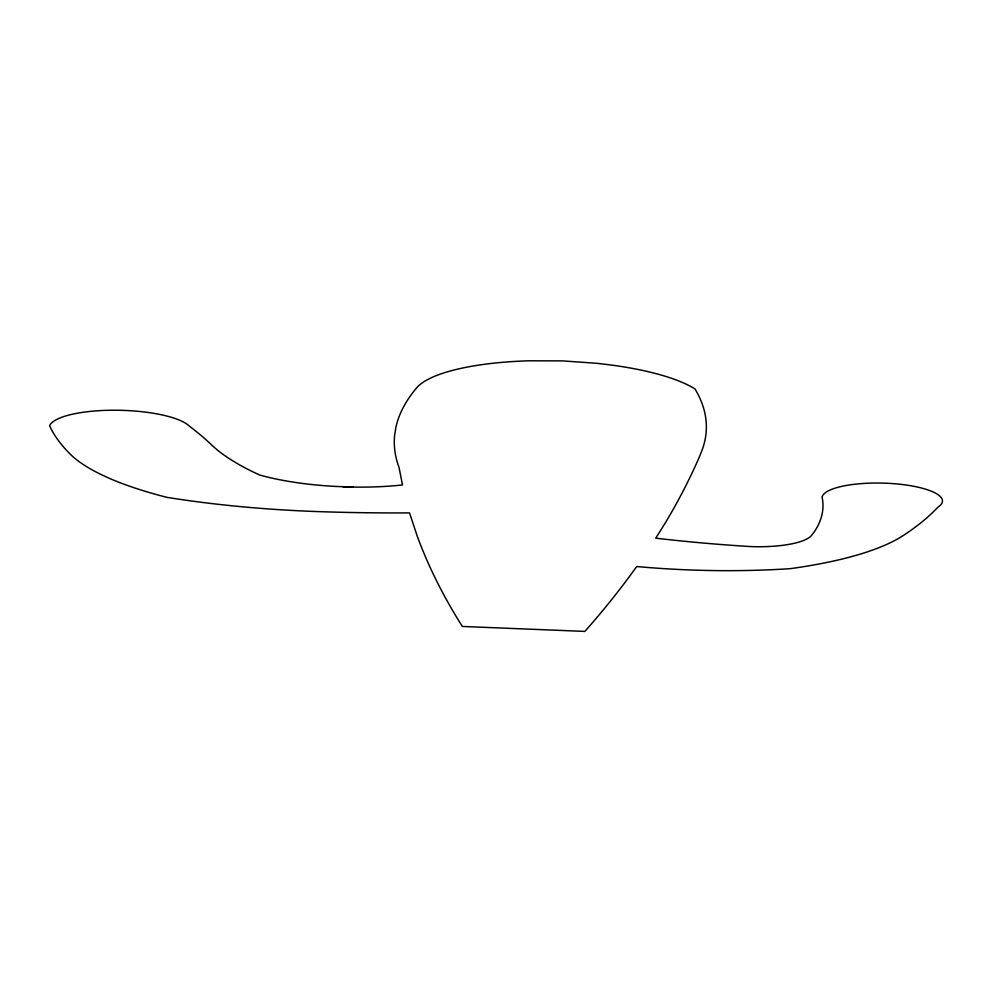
<?xml version="1.0" encoding="UTF-8"?>
<svg xmlns="http://www.w3.org/2000/svg" width="992" height="992" viewBox="0 0 992 992"><rect width="100%" height="100%" fill="white"/><g stroke="black" fill="none" stroke-linecap="round" stroke-linejoin="round"><path stroke-width="1.49" d="M353.065 487.06L335.99 486.452A130.87 35.625 1.5 0 1 259.768 475.032A416.987 113.51 1.5 0 1 211.47 444.8A943.442 256.829 1.5 0 0 189.509 426.25A71.548 19.48 1.5 0 0 115.518 410.229A71.548 19.48 1.5 0 0 49.6 425.63L50.89 428.569A724.259 197.16 1.5 0 0 69.775 453.704A305.102 83.055 1.5 0 0 167.028 497.364A371.74 101.196 1.5 0 0 320.193 511.674A609.46 165.9 1.5 0 0 409.522 512.889L417.062 535.63A4532.336 1233.788 1.5 0 0 462.346 626.448L584.858 631.408A5703.43 1552.579 1.5 0 0 636.69 566.519A276.086 75.156 1.5 0 0 786.557 568.9L790.76 568.59A270.27 73.569 1.5 0 0 901.852 536.424L903.563 535.345A822.269 223.845 1.5 0 0 937.961 507.11A60.289 16.418 1.5 0 0 895.788 483.848A60.289 16.418 1.5 0 0 822.083 497.091A544.013 148.093 1.5 0 1 814.06 532.134L811.741 535.172A59.098 16.083 1.5 0 1 750.163 546.555A516.051 140.48 1.5 0 1 655.724 538.172L665.359 522.809A5703.43 1552.579 1.5 0 0 699.472 456.655L701.319 452.079A853.021 232.215 1.5 0 0 695.032 388.963A155.422 42.309 1.5 0 0 595.349 363.184L562.563 360.902L529.48 360.79A143.468 39.06 1.5 0 0 416.615 387.897A912.404 248.372 1.5 0 0 395.92 427.192L394.63 435.19A912.404 248.372 1.5 0 0 399.032 467.43L402.492 484.952A119.598 32.562 1.5 0 1 353.065 487.06L343.009 486.762"/></g></svg>
